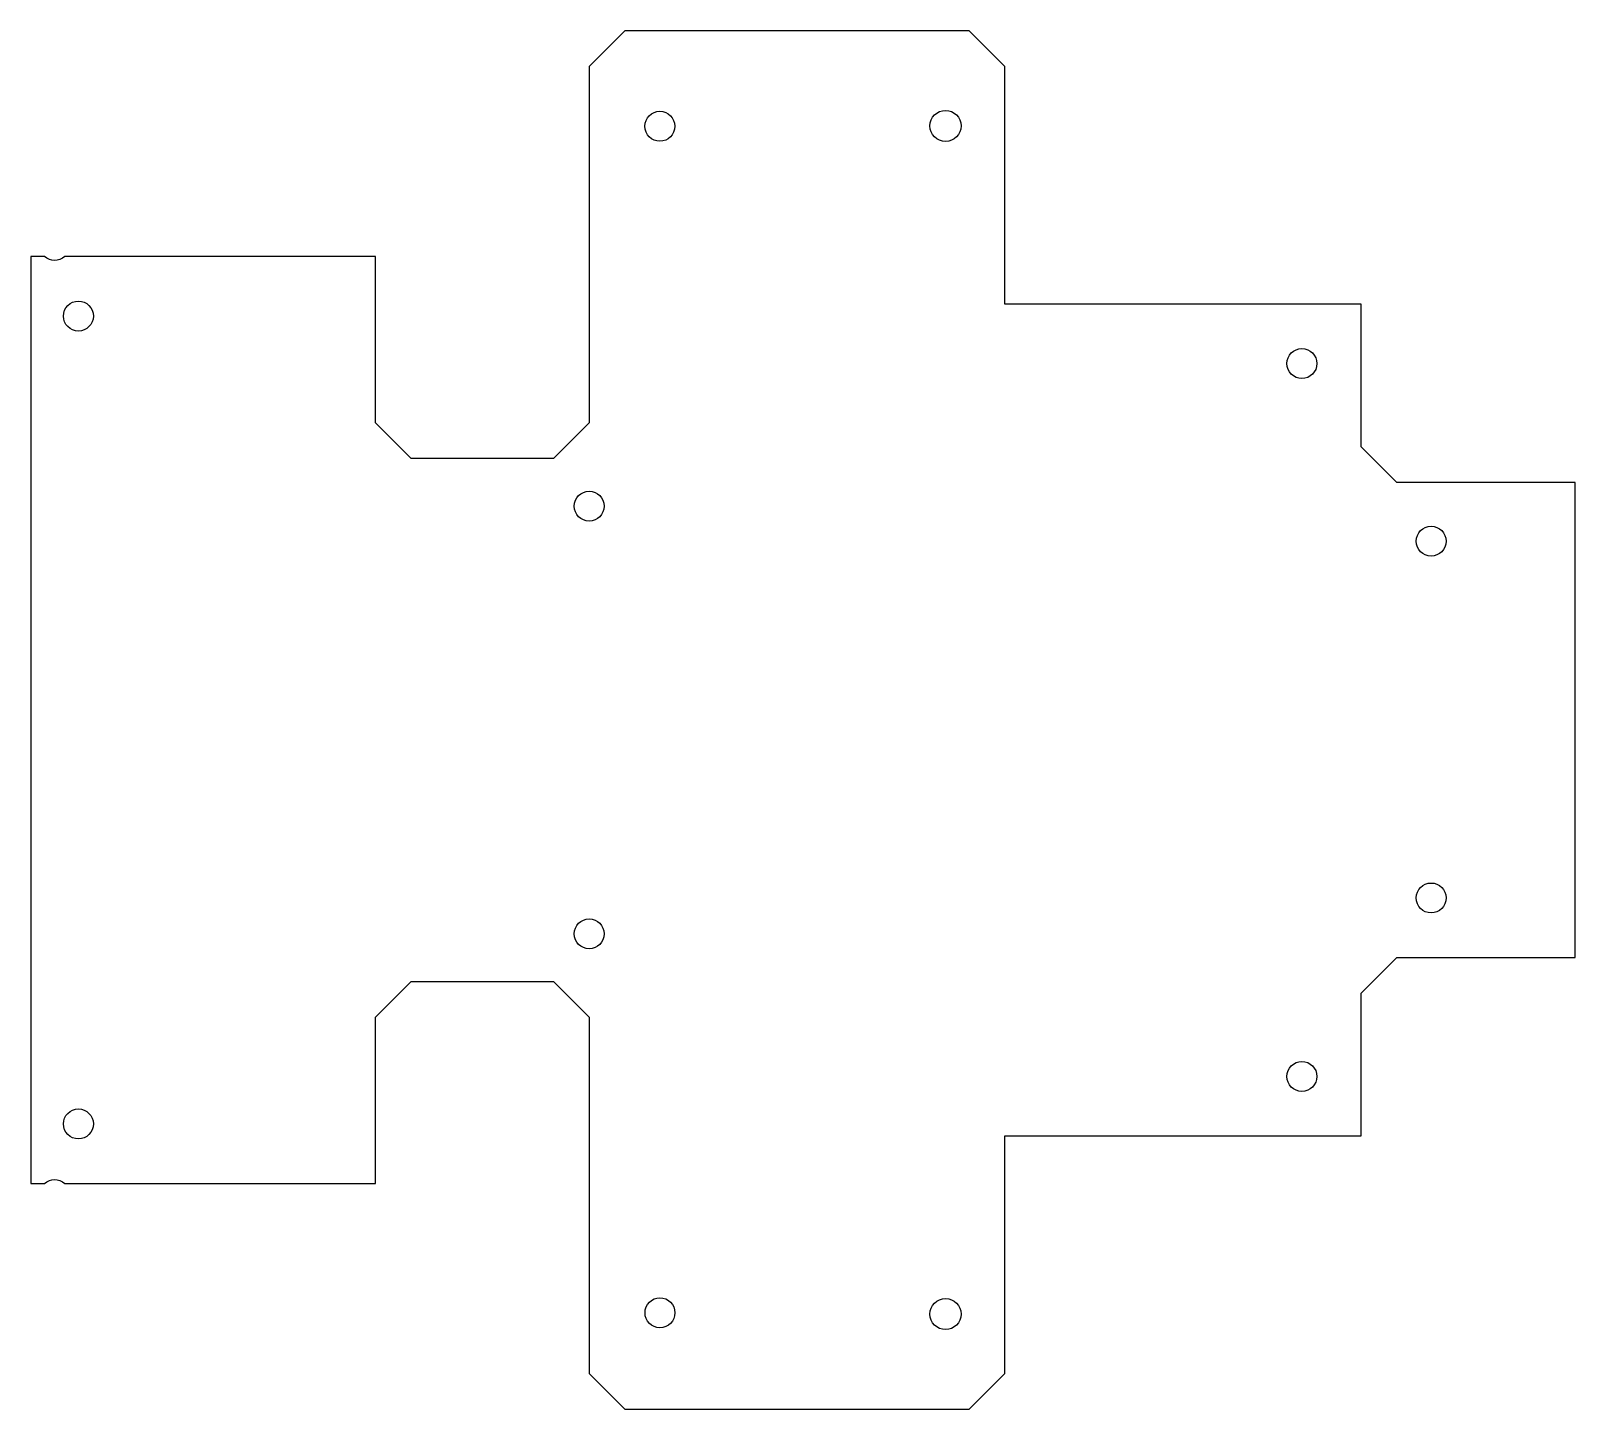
# Model space of a CAD drawing. Header units: millimetres. Extents: x -57 to 73, y -58 to 58.
import ezdxf

# ---------------------------------------------------------------- set-up
doc = ezdxf.new("R2010")
doc.units = ezdxf.units.MM
doc.layers.get('0').update_dxf_attribs({"linetype": 'CONTINUOUS'})

msp = doc.modelspace()

# ---------------------------------------------------------------- linework, layer by layer
msp.add_lwpolyline([(-54.15, -39), (-28, -39), (-28, -25), (-25, -22), (-13, -22), (-10, -25), (-10, -55), (-7, -58), (22, -58), (25, -55), (25, -35), (55, -35), (55, -23), (58, -20), (73, -20), (73, 20), (58, 20), (55, 23), (55, 35), (25, 35), (25, 55), (22, 58), (-7, 58), (-10, 55), (-10, 25), (-13, 22), (-25, 22), (-28, 25), (-28, 39), (-54.15, 39, -0.368622), (-55.85, 39), (-57, 39), (-57, 0), (-57, -39), (-55.85, -39, -0.368622)], format="xyb", close=True)
for centre, radius in [((-4.05, 49.97), 1.26), ((20, 50), 1.31), ((-53, 34), 1.26), ((50, 30), 1.26), ((-10, 18), 1.26), ((60.88, 15.05), 1.26), ((60.88, -14.98), 1.26), ((-10, -18), 1.26), ((50, -30), 1.26), ((-53, -34), 1.26), ((-4.04, -49.89), 1.26), ((20, -50), 1.31)]:
    msp.add_circle(centre, radius)

doc.saveas('drawing.dxf')
